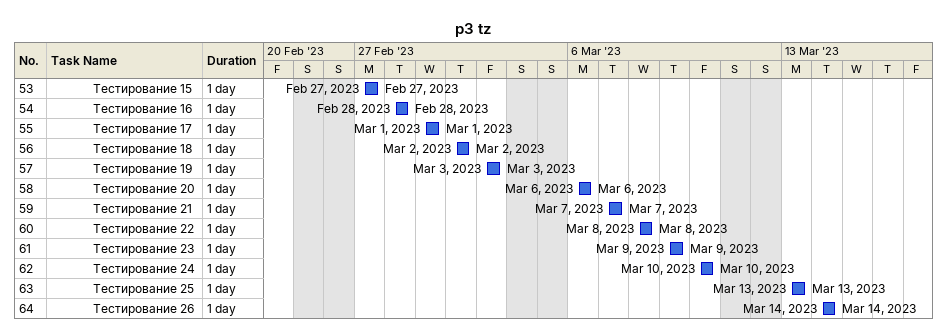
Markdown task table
p3 tz

| ID | Level | Task | Duration | Start | Finish |
|---|---|---|---|---|---|
| 53 | 4 | Тестирование 15 | 1d | 2023-02-27 | 2023-02-27 |
| 54 | 4 | Тестирование 16 | 1d | 2023-02-28 | 2023-02-28 |
| 55 | 4 | Тестирование 17 | 1d | 2023-03-01 | 2023-03-01 |
| 56 | 4 | Тестирование 18 | 1d | 2023-03-02 | 2023-03-02 |
| 57 | 4 | Тестирование 19 | 1d | 2023-03-03 | 2023-03-03 |
| 58 | 4 | Тестирование 20 | 1d | 2023-03-06 | 2023-03-06 |
| 59 | 4 | Тестирование 21 | 1d | 2023-03-07 | 2023-03-07 |
| 60 | 4 | Тестирование 22 | 1d | 2023-03-08 | 2023-03-08 |
| 61 | 4 | Тестирование 23 | 1d | 2023-03-09 | 2023-03-09 |
| 62 | 4 | Тестирование 24 | 1d | 2023-03-10 | 2023-03-10 |
| 63 | 4 | Тестирование 25 | 1d | 2023-03-13 | 2023-03-13 |
| 64 | 4 | Тестирование 26 | 1d | 2023-03-14 | 2023-03-14 |
